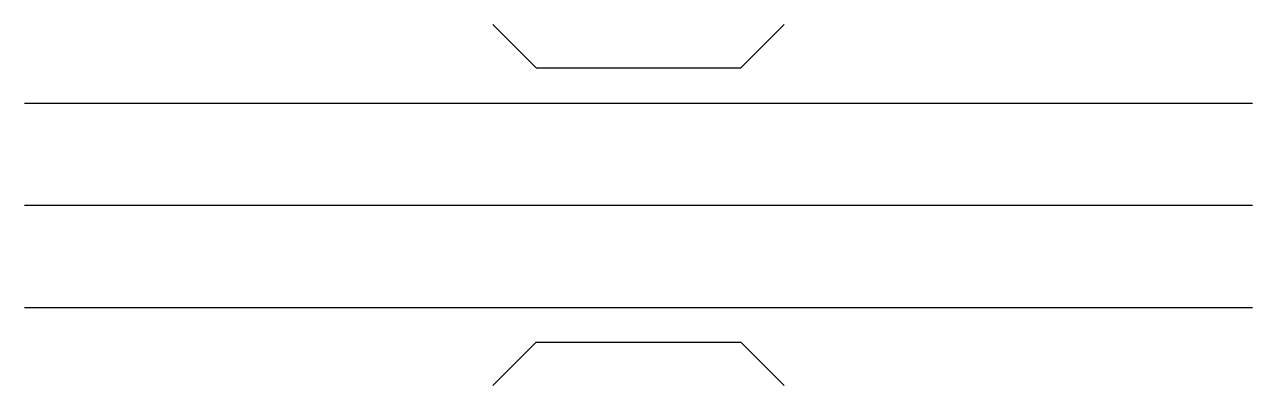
# Model space of a CAD drawing. Header units: metres. Extents: x 9.1 to 39.1, y 11 to 19.8.
import ezdxf

# ---------------------------------------------------------------- set-up
doc = ezdxf.new("R2010")
doc.units = ezdxf.units.M
doc.layers.add('2', color=7, linetype='Continuous')

msp = doc.modelspace()

# ---------------------------------------------------------------- linework, layer by layer
for p, q in [((21.58, 18.77), (20.52, 19.83)), ((26.58, 18.77), (27.64, 19.83)), ((21.58, 18.77), (26.58, 18.77)), ((9.08, 17.91), (39.08, 17.91)), ((9.08, 12.91), (39.08, 12.91)), ((21.58, 12.06), (20.52, 11)), ((21.58, 12.06), (26.58, 12.06)), ((26.58, 12.06), (27.64, 11))]:
    msp.add_line(p, q)
at = {"layer": '2'}
msp.add_line((9.08, 15.41), (39.08, 15.41), dxfattribs=at)

doc.saveas('drawing.dxf')
